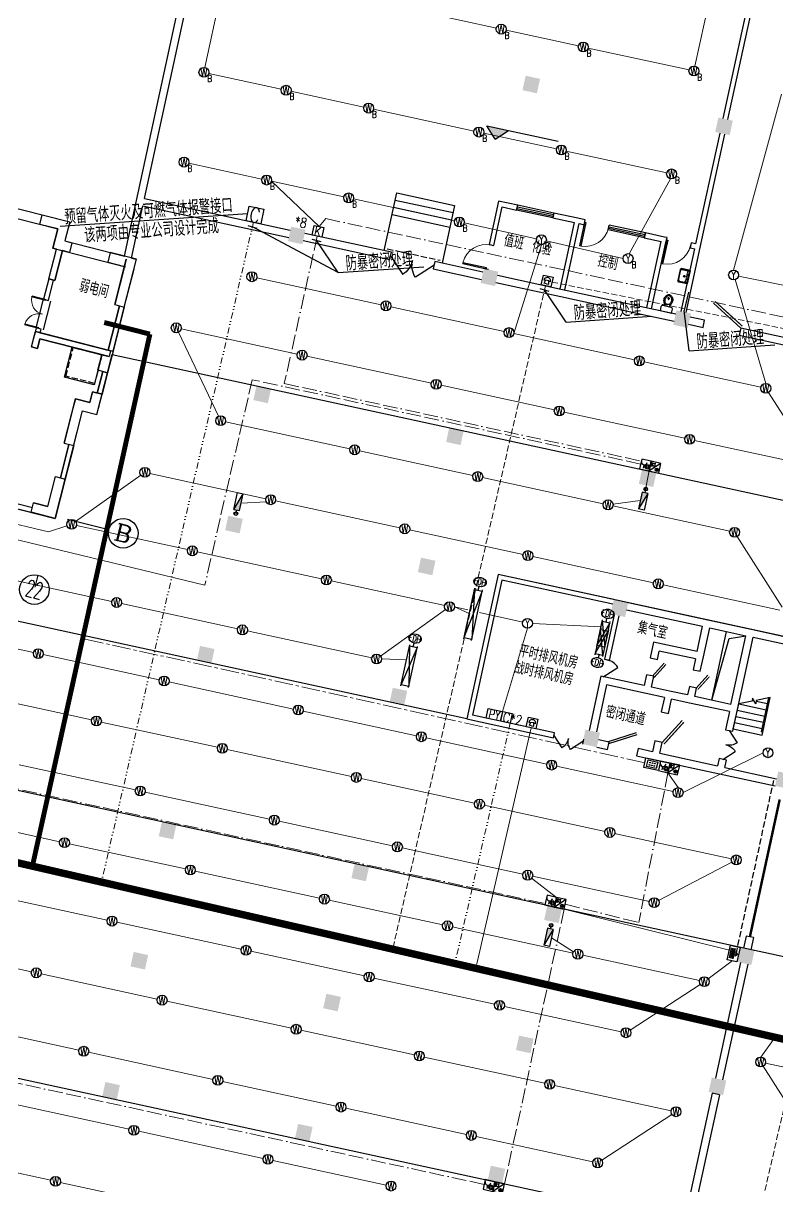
# Model space of a CAD drawing. Extents: x 791398 to 2325386, y -987887 to -518217.
# Drawn here: x 1558101 to 1588708, y -722000 to -674813 of the extents above; entities that cross this region are included whole.
import ezdxf
from ezdxf.enums import TextEntityAlignment as Align

# ---------------------------------------------------------------- set-up
doc = ezdxf.new("R2010")
doc.units = 0
doc.header["$LTSCALE"] = 1000
doc.header["$MEASUREMENT"] = 0
for name, pattern in [('ACAD_ISO11W100', [33.5, 12, -3, 12, -3, 0.5, -3]), ('BORDER', [1.75, 0.5, -0.25, 0.5, -0.25, 0, -0.25]), ('CENTER2', [1.125, 0.75, -0.125, 0.125, -0.125]), ('DASH', [0.35, 0.25, -0.1]), ('DASHEDX2', [1.5, 1, -0.5]), ('DIVIDE2', [0.625, 0.25, -0.125, 0, -0.125, 0, -0.125]), ('常规', [10, 10, 0])]:
    doc.linetypes.add(name, pattern=pattern)
doc.layers.add('__0', color=7, linetype='Continuous', true_color=0xffffff)
for name, color, linetype in [('AXIS', 3, 'Continuous'), ('AXIS_TEXT', 7, 'Continuous'), ('COLUMN', 9, 'Continuous'), ('DIM_ELEV', 3, 'Continuous'), ('dxsqt', 1, 'Continuous'), ('JPS-J-0', 6, 'Continuous'), ('JPS-X', 1, 'BORDER'), ('JPS-XHS', 7, 'Continuous'), ('K-排风', 2, 'Continuous'), ('K-防火阀', 7, 'Continuous'), ('PS房间字', 3, 'Continuous'), ('RD-equip', 3, 'Continuous'), ('RD-text', 4, 'Continuous'), ('STAIR', 9, 'Continuous'), ('STAIRS', 9, 'Continuous'), ('WALL', 8, 'Continuous'), ('WINDOW', 8, 'Continuous'), ('ZS封堵', 40, 'Continuous'), ('ZS房间字', 6, 'Continuous')]:
    doc.layers.add(name, color=color, linetype=linetype)
doc.layers.add('RD-line', color=2, linetype='Continuous', lineweight=0)
doc.styles.add('_TCH_AXIS', font='COMPLEX', dxfattribs={"bigfont": 'GBCBIG'})
doc.styles.add('_TCH_DIM', font='SIMPLEX', dxfattribs={"bigfont": 'GBCBIG'})
doc.styles.add('COMPLEX', font='COMPLEX')
doc.styles.add('FS1', font='txt4', dxfattribs={"width": 0.8, "bigfont": 'fstxt'})
doc.styles.add('K-KHZ', font='tjromans.shx', dxfattribs={"width": 0.8, "bigfont": 'tjhztxt.shx'})
doc.styles.get("Standard").update_dxf_attribs({"font": 'gbenor.shx', "bigfont": 'gbcbig.shx'})
doc.styles.add('TEXT', font='tjromans.shx', dxfattribs={"width": 0.8, "height": 400, "bigfont": 'tjhztxt.shx'})

# ---------------------------------------------------------------- blocks, each defined once
blk = doc.blocks.new('FF')
at = {"linetype": 'Continuous'}
for radius in [75, 60]:
    blk.add_circle((0, 0), radius, dxfattribs=at)
blk = doc.blocks.new('DXHS')
at = {"layer": 'JPS-XHS'}
blk.add_hatch(color=256, dxfattribs=at).paths.add_polyline_path([(-350, 240), (-350, 0), (350, 0)])
at = {"layer": 'JPS-XHS', "linetype": 'Continuous'}
for p, q in [((-350, 240), (-350, 0)), ((-350, 240), (350, 240)), ((-350, 0), (350, 0)), ((350, 240), (350, 0))]:
    blk.add_line(p, q, dxfattribs=at)
at = {"layer": 'JPS-XHS'}
blk.add_line((-350, 240), (350, 0), dxfattribs=at)
blk = doc.blocks.new('xxhhsss')
at = {"layer": 'JPS-X', "const_width": 50}
for points in [[(118164, 4480), (118196, 4627)], [(101598, 3779), (101566, 3632)], [(114324, -13208), (114356, -13061)]]:
    blk.add_lwpolyline(points, dxfattribs=at)
at = {"layer": 'JPS-X'}
for p, rotation in [((118196, 4627), 257.7513756366785), ((101566, 3632), 77.75137563667849), ((114356, -13061), 257.7513756366785)]:
    blk.add_blockref('FF', p, dxfattribs=dict(at, rotation=rotation))
at = {"layer": 'JPS-XHS'}
for p, rotation in [((101789, 4095), 77.75137563667849), ((117972, 4164), 257.7513756366785), ((114132, -13524), 257.7513756366785)]:
    blk.add_blockref('DXHS', p, dxfattribs=dict(at, rotation=rotation))
blk = doc.blocks.new('_FZH')
blk.add_solid([(-0.5, -0.5), (0.5, -0.5), (-0.5, 0.5), (0.5, 0.5)])
blk = doc.blocks.new('$DorLib2D$00000002')
for p, q in [((-0.5, 0), (-0.5, 0.4875)), ((-0.475, 0.4875), (-0.5, 0.4875)), ((-0.475, 0), (-0.475, 0.4875)), ((0.475, 0), (0.475, 0.4875)), ((0.475, 0.4875), (0.5, 0.4875)), ((0.5, 0), (0.5, 0.4875)), ((-0.5, 0), (-0.475, 0)), ((0.5, 0), (0.475, 0))]:
    blk.add_line(p, q)
at = {"lineweight": 13}
for centre, start, end in [((-0.4875, 0), 0, 88.53072), ((0.4875, 0), 91.46928, 180)]:
    blk.add_arc(centre, 0.4875, start, end, dxfattribs=at)
blk = doc.blocks.new('_AXISO')
blk.add_circle((0, 0), 0.5)
at = {"layer": 'AXIS_TEXT', "style": 'COMPLEX', "width": 1.041667}
blk.add_attdef('A', text='', height=0.56, dxfattribs=at).set_placement((-0.25, -0.28), (0.25, -0.28), align=Align.FIT)
blk = doc.blocks.new('$DorLib2D$00000116')
at = {"color": 0}
for p, q in [((-0.5, 0), (-0.146, 0.354)), ((0.5, 0), (0.146, 0.354))]:
    blk.add_line(p, q, dxfattribs=at)
for centre, start, end in [((-0.5, 0), 0, 45), ((0.5, 0), 135, 180)]:
    blk.add_arc(centre, 0.5, start, end, dxfattribs=at)
blk = doc.blocks.new('$DorLib2D$00000181')
at = {"color": 0}
for p, q in [((-0.533, 0.141), (0.333, 0.641)), ((-0.5, 0.083), (0.366, 0.583))]:
    blk.add_line(p, q, dxfattribs=at)
blk = doc.blocks.new('$DorLib2D$00000190')
at = {"color": 0}
blk.add_line((-0.5, 0.187), (0.366, 0.687), dxfattribs=at)
at = {"color": 0, "const_width": 0.0625}
blk.add_lwpolyline([(-0.562, 0.296), (0.304, 0.796)], dxfattribs=at)
blk = doc.blocks.new('$DorLib2D$00000180')
at = {"color": 0}
for p, q in [((-0.557, 0.242), (0.309, 0.742)), ((-0.5, 0.143), (0.366, 0.643))]:
    blk.add_line(p, q, dxfattribs=at)
blk = doc.blocks.new('$DorLib2D$00000192')
at = {"color": 0}
blk.add_line((-0.5, 0.125), (0.366, 0.625), dxfattribs=at)
at = {"color": 0, "const_width": 0.0417}
blk.add_lwpolyline([(-0.542, 0.197), (0.324, 0.697)], dxfattribs=at)
blk = doc.blocks.new('$DorLib2D$00000114')
at = {"color": 0}
blk.add_line((0.5, 0), (-0.207, 0.707), dxfattribs=at)
blk.add_arc((0.5, 0), 1, 135, 180, dxfattribs=at)
blk = doc.blocks.new('$DorLib2D$00000193')
at = {"color": 0}
blk.add_line((-0.5, 0.1), (0.366, 0.6), dxfattribs=at)
at = {"color": 0, "const_width": 0.0333}
blk.add_lwpolyline([(-0.533, 0.158), (0.333, 0.658)], dxfattribs=at)
blk = doc.blocks.new('$plan$00000379')
for p, q in [((-575, 18), (-536, 18)), ((-572, 18), (-572, 18)), ((-536, -22), (-576, -21))]:
    blk.add_line(p, q)
for points in [[(-285, -110, -0.082371), (-434, -171, -0.174047), (-592, -152, -0.152847), (-702, -46, -0.25487), (-702, 46, -0.135193), (-607, 144, -0.19268), (-434, 171, -0.066715), (-320, 128, 0.008412), (-285, 110), (-220, 110), (-220, -110)], [(-307, -1, -0.073764), (-317, -64, -0.219411), (-337, -85, -0.018016), (-436, -122, -0.163008), (-533, -122, -0.084559), (-606, -92, -0.185519), (-666, -26, -0.252786), (-658, 39, -0.083694), (-606, 90, -0.078323), (-556, 115, -0.086951), (-477, 126, -0.071278), (-416, 114, -0.021719), (-371, 97, 0.016169), (-337, 83, -0.158768), (-324, 73, -0.168814), (-308, 12)]]:
    blk.add_lwpolyline(points, format="xyb", close=True)
for points in [[(-220, 110), (-285, 110)], [(-220, 175), (-220, -175)], [(0, 240), (-155, 240)], [(0, -240), (0, 240)], [(-285, -110), (-220, -110)], [(-155, -240), (0, -240)]]:
    blk.add_lwpolyline(points)
for points in [[(-155, 240, 0.414214), (-220, 175, 0.414214)], [(-220, -175, 0.414214), (-155, -240, 0.414214)]]:
    blk.add_lwpolyline(points, format="xyb")
for centre, radius, start, end in [((-549, -3), 33.2, 100.0495, 259.9505), ((-536, -2), 20, 270, 90)]:
    blk.add_arc(centre, radius, start, end)
blk = doc.blocks.new('$plan$00000343')
at = {"lineweight": 13}
for p, q in [((-279, -123), (-251, -123)), ((-277, -51), (-251, -51)), ((-232, -26), (-232, -79)), ((-232, -79), (-154, -79)), ((-191, -100), (-232, -127)), ((-232, -127), (-232, -335)), ((-232, -335), (-191, -381)), ((-191, -100), (189, -100)), ((-149, -84), (-149, -100)), ((148, -84), (148, -100)), ((232, -79), (153, -79)), ((232, -335), (191, -381)), ((192, -101), (232, -127)), ((232, -26), (232, -79)), ((232, -127), (232, -335)), ((279, -51), (253, -51)), ((281, -123), (253, -123))]:
    blk.add_line(p, q, dxfattribs=at)
for p, q in [((-251, -26), (251, -26)), ((-251, -349), (-251, -26)), ((-221, -381), (-251, -349)), ((222, -381), (-221, -381)), ((0, -26), (-90, -26)), ((-90, -26), (90, -26)), ((222, -381), (251, -349)), ((251, -349), (251, -26))]:
    blk.add_line(p, q)
for points in [[(-280, 0), (-280, -350)], [(-280, 0), (280, 0)], [(280, 0), (280, -350)], [(-280, -350), (-230, -410)], [(-230, -410), (230, -410)], [(280, -350), (230, -410)]]:
    blk.add_lwpolyline(points)
for centre, radius in [((-89, -56), 15), ((1, -182), 24.9), ((1, -44), 8), ((91, -54), 15)]:
    blk.add_circle(centre, radius, dxfattribs=at)
blk.add_circle((1, -182), 33.1)
for centre, start, end in [((-154, -84), 0, 90), ((153, -84), 90, 180), ((189, -105), 57.2444, 90)]:
    blk.add_arc(centre, 5, start, end, dxfattribs=at)
blk = doc.blocks.new('$DorLib2D$00000001')
for p, q in [((0.45, 0.975), (0.5, 0.975)), ((0.45, 0), (0.45, 0.975)), ((0.5, 0), (0.5, 0.975)), ((0.5, 0), (0.45, 0))]:
    blk.add_line(p, q)
at = {"lineweight": 13}
blk.add_arc((0.475, 0), 0.975, 91.4693, 180, dxfattribs=at)
blk = doc.blocks.new('$TCHSYS$WIN2D')
for p, q in [((-0.5, 0.5), (0.5, 0.5)), ((-0.5, 0.5), (-0.5, -0.5)), ((0.5, 0.5), (0.5, -0.5)), ((0.5, 0.167), (-0.5, 0.167)), ((0.5, -0.167), (-0.5, -0.167)), ((-0.5, -0.5), (0.5, -0.5))]:
    blk.add_line(p, q)
blk = doc.blocks.new('yy')
at = {"layer": 'RD-equip'}
blk.add_circle((0, 0), 200, dxfattribs=at)
at = {"layer": 'RD-equip', "color": 4, "style": 'FS1', "width": 0.8}
blk.add_attdef('Y', text='', height=360, dxfattribs=at).set_placement((0, 0), align=Align.MIDDLE)
blk = doc.blocks.new('dafsdgdgdfgh')
at = {"layer": 'RD-equip'}
blk.add_lwpolyline([(300, 400), (300, 0), (-300, 0), (-300, 400)], close=True, dxfattribs=at)
at = {"layer": 'RD-text'}
for points in [[(200, 333), (200, 67), (-200, 67), (-200, 333)], [(-113, 257), (-87, 257), (-87, 237), (-113, 237)], [(-113, 163), (-87, 163), (-87, 143), (-113, 143)], [(-13, 257), (13, 257), (13, 237), (-13, 237)], [(-13, 163), (13, 163), (13, 143), (-13, 143)], [(87, 257), (113, 257), (113, 237), (87, 237)], [(87, 163), (113, 163), (113, 143), (87, 143)]]:
    blk.add_lwpolyline(points, close=True, dxfattribs=at)
blk = doc.blocks.new('sadadfadsada')
for p, q in [((-400, 400), (-400, 0)), ((0, 400), (-400, 400)), ((-400, 0), (0, 0)), ((-268, 200), (-268, 60)), ((400, 400), (0, 400)), ((400, 400), (0, 0)), ((0, 400), (0, 0)), ((0, 0), (0, 400)), ((0, 0), (400, 0)), ((33, 346, 0), (33, 226, 0)), ((92, 346, 0), (33, 346, 0)), ((33, 226, 0), (92, 226, 0)), ((92, 326, 0), (172, 366, 0)), ((92, 226, 0), (92, 346, 0)), ((172, 206, 0), (92, 246, 0)), ((172, 366, 0), (172, 206, 0)), ((242, 159), (338, 64)), ((242, 64), (338, 159)), ((400, 0), (400, 400))]:
    blk.add_line(p, q)
for centre, radius in [((-109, 144), 90.3), ((-109, 144), 45.2), ((290, 111), 67.6)]:
    blk.add_circle(centre, radius)
blk.add_arc((-268, 320), 120, 180, 0)
at = {"flags": 9}
for p in [(-200, 400), (200, 400)]:
    blk.add_attdef('A', p, '', height=0.008, dxfattribs=at)
blk = doc.blocks.new('FHJL')
at = {"layer": 'RD-equip', "color": 4}
for p, q in [((-212, 331), (210, 331)), ((-212, 274), (210, 274)), ((-212, 221), (210, 221)), ((-212, 168), (210, 168)), ((-97, 120), (-31, 120)), ((0, 43), (-97, 120)), ((-31, 120), (-31, 293)), ((0, 43), (97, 120)), ((31, 120), (31, 293)), ((97, 120), (31, 120))]:
    blk.add_line(p, q, dxfattribs=at)
at = {"layer": 'RD-equip'}
blk.add_lwpolyline([(300, 400), (300, 0), (-300, 0), (-300, 400)], close=True, dxfattribs=at)
blk = doc.blocks.new('adfarq2daasdfwqdf')
at = {"color": 4}
for p, q in [((-73, 0), (-139, 0)), ((-94, -112), (-67, 29)), ((-67, 29), (62, 29)), ((94, -112), (62, 29)), ((139, 0), (71, 0)), ((0, -112), (-94, -112)), ((0, -112), (94, -112))]:
    blk.add_line(p, q, dxfattribs=at)
blk.add_ellipse((0, 0), major_axis=(98.3, 98.3), ratio=1, start_param=5.497787, end_param=8.63938, dxfattribs=at)
at = {"layer": 'RD-equip'}
blk.add_lwpolyline([(-201, 200), (199, 200), (199, -200), (-201, -200)], close=True, dxfattribs=at)
blk = doc.blocks.new('KZMK')
at = {"layer": 'RD-equip'}
blk.add_lwpolyline([(-200, 400), (200, 400), (200, 0), (-200, 0)], close=True, dxfattribs=at)
at = {"layer": 'RD-equip', "color": 4, "style": 'FS1', "width": 0.8}
blk.add_attdef('C', text='', height=400, dxfattribs=at).set_placement((0, 200), align=Align.MIDDLE)
blk = doc.blocks.new('FI2000K')
at = {"layer": 'K-防火阀'}
for p, q in [((0, -50), (0, 2050)), ((320, 2000), (0, 0)), ((0, 2000), (320, 0)), ((0, 2000), (320, 2000)), ((160, 2000), (160, 2150)), ((320, -50), (320, 2050)), ((0, 0), (320, 0))]:
    blk.add_line(p, q, dxfattribs=at)
at = {"layer": 'K-防火阀', "const_width": 25}
blk.add_lwpolyline([(148, 1001, 1), (172, 1001, 1)], format="xyb", close=True, dxfattribs=at)
at = {"layer": 'K-防火阀'}
blk.add_ellipse((160, 2340), major_axis=(255, 0), ratio=0.74203, dxfattribs=at)
at = {"layer": 'K-防火阀', "style": 'K-KHZ', "width": 0.65, "flags": 4}
blk.add_attdef('F', text='', height=250, dxfattribs=at).set_placement((160, 2220), align=Align.CENTER)
blk = doc.blocks.new('FI1600K')
at = {"layer": 'K-防火阀'}
for p, q in [((0, -50), (0, 1650)), ((320, 1600), (0, 0)), ((0, 1600), (320, 0)), ((0, 1600), (320, 1600)), ((160, 1600), (160, 1750)), ((320, -50), (320, 1650)), ((0, 0), (320, 0))]:
    blk.add_line(p, q, dxfattribs=at)
at = {"layer": 'K-防火阀', "const_width": 25}
blk.add_lwpolyline([(148, 801, 1), (172, 801, 1)], format="xyb", close=True, dxfattribs=at)
at = {"layer": 'K-防火阀'}
blk.add_ellipse((160, 1940), major_axis=(255, 0), ratio=0.74203, dxfattribs=at)
at = {"layer": 'K-防火阀', "style": 'K-KHZ', "width": 0.65, "flags": 4}
blk.add_attdef('F', text='', height=250, dxfattribs=at).set_placement((160, 1820), align=Align.CENTER)
blk = doc.blocks.new('FI1000K')
at = {"layer": 'K-防火阀'}
for p, q in [((0, -50), (0, 1050)), ((320, 1000), (0, 0)), ((0, 1000), (320, 0)), ((0, 1000), (320, 1000)), ((160, 1000), (160, 1150)), ((320, -50), (320, 1050)), ((0, 0), (320, 0))]:
    blk.add_line(p, q, dxfattribs=at)
at = {"layer": 'K-防火阀', "const_width": 25}
blk.add_lwpolyline([(148, 500, 1), (172, 500, 1)], format="xyb", close=True, dxfattribs=at)
at = {"layer": 'K-防火阀'}
blk.add_ellipse((160, 1340), major_axis=(255, 0), ratio=0.74203, dxfattribs=at)
at = {"layer": 'K-防火阀', "style": 'K-KHZ', "width": 0.65, "flags": 4}
blk.add_attdef('F', text='', height=250, dxfattribs=at).set_placement((160, 1220), align=Align.CENTER)

msp = doc.modelspace()

# ---------------------------------------------------------------- hatches: boundary and pattern name
at = {"layer": 'DIM_ELEV'}
msp.add_hatch(color=256, dxfattribs=at).paths.add_polyline_path([(1577249, -679508), (1576904, -678973), (1577784, -679164)])

# ---------------------------------------------------------------- linework, layer by layer
msp.add_line((1586029, -702268), (1586633, -699483))
msp.add_line((1586029, -702268), (1586633, -699483))
msp.add_lwpolyline([(1586029, -702268), (1586733, -699770), (1587415, -699653)])
msp.add_lwpolyline([(1586029, -702268), (1586733, -699770), (1587415, -699653)])
at = {"layer": 'AXIS'}
for p, q in [((1559902, -694922), (1561576, -695349)), ((1558578, -697680), (1558701, -697199))]:
    msp.add_line(p, q, dxfattribs=at)
at = {"layer": 'DIM_ELEV'}
for p, q in [((1577249, -679508), (1576904, -678973)), ((1576904, -678973), (1579797, -679600)), ((1577249, -679508), (1577784, -679164))]:
    msp.add_line(p, q, dxfattribs=at)
at = {"layer": 'dxsqt'}
for points in [[(1559499, -683156), (1558772, -682971), (1558871, -682583), (1559986, -682868), (1559788, -683643), (1560078, -683717), (1559980, -684105), (1559689, -684030), (1559380, -685242), (1559137, -685180), (1559447, -683969), (1559301, -683932), (1559499, -683156)], [(1562695, -684385), (1561629, -684113), (1561530, -684500), (1562208, -684674), (1561812, -686224), (1562200, -686323), (1562695, -684385)], [(1562695, -684385), (1561629, -684113), (1561530, -684500), (1562208, -684674), (1561812, -686224), (1562200, -686323), (1562695, -684385)], [(1558593, -687311), (1561742, -688115), (1561520, -688987), (1561132, -688888), (1561293, -688259), (1558774, -687616), (1558675, -688003), (1558433, -687941), (1558593, -687311)], [(1560798, -690196), (1560217, -690048), (1560118, -690436), (1560118, -690436), (1559759, -691841), (1560147, -691940), (1560506, -690535), (1561087, -690683), (1561297, -689859), (1560910, -689760), (1560798, -690196)], [(1558522, -694260), (1559104, -694408), (1559413, -693197), (1559801, -693296), (1559392, -694895), (1558424, -694647), (1558522, -694260)], [(1558522, -694260), (1559104, -694408), (1559413, -693197), (1559801, -693296), (1559392, -694895), (1558424, -694647), (1558522, -694260)]]:
    msp.add_lwpolyline(points, dxfattribs=at)
at = {"layer": 'JPS-J-0'}
msp.add_lwpolyline([(1560082, -687949), (1561293, -688259), (1560984, -689470), (1559773, -689161)], close=True, dxfattribs=at)
at = {"layer": 'JPS-J-0', "linetype": 'DASH'}
msp.add_lwpolyline([(1560130, -687962), (1561293, -688259), (1560996, -689421), (1559833, -689125)], close=True, dxfattribs=at)
at = {"layer": 'RD-equip', "color": 4}
for p, q in [((1559602, -683037), (1567208, -682526)), ((1567215, -683012), (1567580, -683116)), ((1570870, -684921), (1567397, -683064)), ((1569808, -683565), (1570174, -683669)), ((1570870, -684921), (1569991, -683617)), ((1570870, -684921), (1574349, -684687)), ((1579063, -685572), (1579428, -685677)), ((1580125, -686929), (1579246, -685624)), ((1585084, -685722), (1584912, -686466)), ((1585110, -688094), (1584912, -686466)), ((1580125, -686929), (1583604, -686695)), ((1585110, -688094), (1588589, -687860))]:
    msp.add_line(p, q, dxfattribs=at)
at = {"layer": 'RD-equip'}
for points in [[(1567271, -682233), (1567858, -682358), (1567732, -682945), (1567146, -682819)], [(1576963, -702602), (1577549, -702727), (1577466, -703119), (1576879, -702993)]]:
    msp.add_lwpolyline(points, close=True, dxfattribs=at)
at = {"layer": 'RD-line'}
for p, q in [((1565472, -676609), (1566278, -672822)), ((1586140, -672914), (1585350, -676553)), ((1573196, -674120), (1577294, -675009)), ((1577685, -675094), (1580623, -675732)), ((1581014, -675817), (1585112, -676706)), ((1568570, -677486), (1565625, -676847)), ((1571915, -678212), (1568961, -677571)), ((1586916, -684822), (1588859, -677692)), ((1576388, -679183), (1572306, -678297)), ((1579733, -679910), (1576779, -679268)), ((1584206, -680881), (1580124, -679994)), ((1567779, -681130), (1564818, -680487)), ((1571108, -681853), (1568170, -681215)), ((1570100, -683051), (1568170, -681215)), ((1582680, -684160), (1584359, -681118)), ((1575597, -682827), (1571499, -681937)), ((1570372, -682736), (1570100, -683051)), ((1578926, -683550), (1575988, -682912)), ((1582438, -684356), (1579317, -683635)), ((1579121, -683792), (1578002, -687401)), ((1567570, -685136), (1572618, -686232)), ((1594653, -686609), (1587112, -685063)), ((1586986, -685210), (1588224, -689420)), ((1573009, -686317), (1577612, -687316)), ((1564393, -687345), (1566021, -690752)), ((1569218, -688231), (1564503, -687207)), ((1578002, -687401), (1582900, -688464)), ((1574657, -689411), (1569608, -688316)), ((1583290, -688549), (1588028, -689577)), ((1579650, -690495), (1575048, -689496)), ((1588331, -689788), (1590154, -692631)), ((1584938, -691644), (1580041, -690580)), ((1566302, -690975), (1571351, -692071)), ((1590067, -692757), (1585329, -691728)), ((1571741, -692155), (1576344, -693155)), ((1560227, -695019), (1562871, -693144)), ((1567945, -694094), (1563230, -693070)), ((1583494, -692969), (1583322, -693853)), ((1576735, -693239), (1581632, -694303)), ((1552331, -694417), (1565461, -697607)), ((1554798, -694409), (1559122, -695442)), ((1566940, -694273), (1567960, -694224)), ((1573384, -695275), (1568336, -694179)), ((1582023, -694388), (1586760, -695416)), ((1583131, -694169), (1582026, -694318)), ((1559122, -695442), (1559874, -695197)), ((1560259, -695177), (1564768, -696159)), ((1578377, -696359), (1573775, -695360)), ((1588882, -698494), (1587063, -695627)), ((1565158, -696244), (1570206, -697344)), ((1583665, -697507), (1578768, -696444)), ((1556904, -697223), (1561693, -698263)), ((1570597, -697429), (1575198, -698432)), ((1588794, -698620), (1584056, -697592)), ((1562084, -698348), (1566799, -699371)), ((1572596, -700478), (1575231, -698591)), ((1575594, -698474), (1576139, -698599)), ((1575594, -698474), (1576191, -698751)), ((1576606, -698705), (1578362, -699106)), ((1553726, -699296), (1558514, -700335)), ((1578757, -699151), (1581558, -699296)), ((1567190, -699456), (1572238, -700552)), ((1578557, -699351), (1577549, -702727)), ((1558905, -700420), (1563620, -701444)), ((1572633, -700594), (1573644, -700631)), ((1564011, -701529), (1569059, -702625)), ((1556086, -702028), (1560874, -703068)), ((1569450, -702710), (1574053, -703709)), ((1561265, -703153), (1565980, -704176)), ((1578704, -703390), (1576458, -713141)), ((1574444, -703794), (1579341, -704857)), ((1566371, -704261), (1571419, -705357)), ((1584865, -706013), (1588110, -704398)), ((1557936, -704885), (1562651, -705909)), ((1579732, -704942), (1584469, -705970)), ((1571810, -705442), (1576413, -706441)), ((1584255, -705209), (1584665, -705813)), ((1563042, -705994), (1568090, -707090)), ((1576804, -706526), (1581701, -707589)), ((1554790, -706965), (1559578, -708005)), ((1568481, -707174), (1573083, -708174)), ((1582092, -707674), (1586829, -708703)), ((1559969, -708089), (1564684, -709113)), ((1573474, -708258), (1578371, -709322)), ((1565075, -709198), (1570123, -710294)), ((1583873, -710385), (1586847, -708837)), ((1579739, -710266), (1578725, -709486)), ((1578762, -709406), (1583500, -710435)), ((1556790, -710162), (1561505, -711186)), ((1570514, -710379), (1575117, -711378)), ((1580045, -710742), (1586746, -712399)), ((1561896, -711271), (1566944, -712367)), ((1575507, -711463), (1580405, -712526)), ((1579525, -711908), (1580423, -712476)), ((1553644, -712242), (1558433, -713282)), ((1567335, -712451), (1571938, -713451)), ((1580795, -712611), (1585533, -713639)), ((1586856, -712834), (1585888, -713562)), ((1558823, -713367), (1563538, -714390)), ((1572329, -713536), (1577226, -714599)), ((1582717, -715645), (1585561, -713791)), ((1563929, -714475), (1568977, -715571)), ((1577617, -714684), (1582354, -715712)), ((1555645, -715439), (1560360, -716463)), ((1569368, -715656), (1573971, -716655)), ((1588016, -716741), (1588607, -715939)), ((1560751, -716548), (1565799, -717644)), ((1574362, -716740), (1579259, -717803)), ((1588123, -717110), (1589942, -719977)), ((1588211, -716984), (1592817, -717983)), ((1566190, -717729), (1570792, -718728)), ((1579650, -717888), (1584387, -718916)), ((1557678, -718644), (1562393, -719667)), ((1571183, -718813), (1576080, -719876)), ((1581572, -720922), (1584415, -719068)), ((1562784, -719752), (1567832, -720848)), ((1576471, -719961), (1581209, -720989)), ((1554499, -720716), (1559214, -721740)), ((1568223, -720933), (1572825, -721932)), ((1559605, -721825), (1564653, -722921))]:
    msp.add_line(p, q, dxfattribs=at)
at = {"layer": 'RD-line', "linetype": 'ACAD_ISO11W100', "ltscale": 0.05}
for p, q in [((1593875, -687788), (1570372, -682736)), ((1570029, -683445), (1568692, -689425)), ((1567389, -689268), (1565461, -697607)), ((1583145, -692688), (1567389, -689268)), ((1568692, -689425), (1583171, -692568)), ((1540967, -702201), (1579275, -710517)), ((1584255, -705209), (1583069, -711284)), ((1580087, -710546), (1583069, -711284)), ((1580045, -710742), (1577626, -721882)), ((1576802, -721908), (1538494, -713591))]:
    msp.add_line(p, q, dxfattribs=at)
at = {"layer": 'RD-line', "linetype": 'DIVIDE2'}
for p, q in [((1567439, -682882), (1561275, -709644)), ((1577857, -703202), (1575613, -712944))]:
    msp.add_line(p, q, dxfattribs=at)
at = {"layer": 'RD-line', "linetype": 'DASH'}
for p, q in [((1579285, -685455), (1573087, -712365)), ((1579547, -685309), (1590351, -687473)), ((1585833, -732382), (1589569, -716161))]:
    msp.add_line(p, q, dxfattribs=at)
at = {"layer": 'RD-line', "linetype": 'CENTER2'}
msp.add_line((1583320, -704801), (1560512, -699764), dxfattribs=at)
at = {"layer": 'RD-line', "linetype": 'DASHEDX2'}
for points, const_width in [([(1561385, -686948), (1563239, -687419)], 200), ([(1563239, -687419), (1558468, -709019)], 200), ([(1542901, -705412), (1592073, -716738)], 300)]:
    msp.add_lwpolyline(points, dxfattribs=dict(at, const_width=const_width))
at = {"layer": 'STAIR'}
for p, q in [((1572744, -684035), (1573254, -681690)), ((1573254, -681690), (1575599, -682199)), ((1573126, -682276), (1575472, -682785)), ((1573190, -681983), (1575535, -682492)), ((1575599, -682199), (1575090, -684544)), ((1573063, -682569), (1575408, -683078)), ((1586902, -703430), (1587123, -702414)), ((1587676, -702304), (1587123, -702414)), ((1587123, -702414), (1588237, -702655)), ((1587684, -702178), (1587676, -702304)), ((1587678, -702268), (1587748, -702283)), ((1587824, -702408), (1587684, -702178)), ((1587833, -702273), (1587824, -702408)), ((1587831, -702301), (1588292, -702401)), ((1588406, -702160), (1587833, -702273)), ((1588044, -703545), (1588341, -702173)), ((1588102, -703558), (1588406, -702160)), ((1588102, -703558), (1588406, -702160)), ((1587012, -702922), (1588126, -703164)), ((1587067, -702668), (1588182, -702910)), ((1586902, -703430), (1588075, -703685)), ((1586957, -703176), (1588071, -703418)), ((1588044, -703545), (1588102, -703558)), ((1588075, -703685), (1588102, -703558))]:
    msp.add_line(p, q, dxfattribs=at)
at = {"layer": 'STAIRS'}
msp.add_lwpolyline([(1567565, -689511), (1638072, -704818), (1635654, -715958), (1589186, -705870), (1590459, -700007), (1577364, -697164), (1576091, -703027), (1534314, -693958), (1535439, -688780), (1541080, -690220), (1540338, -693127), (1549639, -695501), (1550381, -692594), (1559392, -694895), (1560506, -690535), (1561087, -690683), (1561711, -688240), (1567565, -689511)], dxfattribs=at)
msp.add_lwpolyline([(1505551, -694569), (1505423, -695156), (1505344, -695138), (1505344, -705576), (1505551, -705621), (1505423, -706207), (1631814, -733646), (1634232, -722506)], close=True, dxfattribs=at)
at = {"layer": 'WALL'}
for p, q in [((1562696, -682007), (1567830, -658358)), ((1563021, -681924), (1568038, -658812)), ((1586494, -678680), (1588063, -671448)), ((1586689, -678722), (1588259, -671491)), ((1585390, -683762), (1586366, -679266)), ((1585565, -683902), (1586562, -679309)), ((1556691, -682027), (1559986, -682868)), ((1562207, -684260), (1562696, -682007)), ((1562498, -684335), (1562957, -682217)), ((1562957, -682217), (1568870, -683501)), ((1563021, -681924), (1568933, -683207)), ((1577377, -682022), (1576995, -683781)), ((1577191, -683823), (1577530, -682260)), ((1578159, -682192), (1577377, -682022)), ((1577530, -682260), (1578116, -682387)), ((1578116, -682387), (1578159, -682192)), ((1556689, -682439), (1559499, -683156)), ((1579625, -682510), (1579582, -682705)), ((1579582, -682705), (1580462, -682896)), ((1580602, -682722), (1579625, -682510)), ((1580895, -682786), (1580602, -682722)), ((1580853, -682981), (1580895, -682786)), ((1559499, -683156), (1559301, -683932)), ((1559986, -682868), (1559788, -683643)), ((1579878, -685584), (1580462, -682896)), ((1580074, -685626), (1580657, -682939)), ((1580657, -682939), (1580853, -682981)), ((1559788, -683643), (1562207, -684260)), ((1569456, -683628), (1572974, -684392)), ((1573038, -684099), (1569520, -683335)), ((1583338, -683316), (1583296, -683511)), ((1583296, -683511), (1583980, -683660)), ((1584120, -683486), (1583338, -683316)), ((1583396, -686347), (1583980, -683660)), ((1583592, -686390), (1584175, -683702)), ((1584218, -683507), (1584120, -683486)), ((1584175, -683702), (1584218, -683507)), ((1585195, -683719), (1585152, -683915)), ((1585390, -683762), (1585195, -683719)), ((1559137, -685180), (1559447, -683969)), ((1559301, -683932), (1562253, -684685)), ((1559380, -685242), (1559689, -684030)), ((1559447, -683969), (1559689, -684030)), ((1572974, -684392), (1573038, -684099)), ((1576995, -683781), (1577191, -683823)), ((1584796, -686498), (1585348, -683957)), ((1584992, -686540), (1585565, -683902)), ((1585152, -683915), (1585348, -683957)), ((1561812, -686224), (1562282, -684383)), ((1562282, -684383), (1562208, -684674)), ((1562253, -684685), (1562208, -684674)), ((1562498, -684335), (1562695, -684385)), ((1562695, -684385), (1562695, -684385)), ((1562695, -684385), (1562695, -684385)), ((1574797, -684480), (1574733, -684774)), ((1576751, -684905), (1574797, -684480)), ((1562200, -686323), (1562596, -684773)), ((1562596, -684773), (1562596, -684773)), ((1574733, -684774), (1576687, -685198)), ((1576978, -684801), (1576783, -684758)), ((1577337, -685032), (1579976, -685605)), ((1559137, -685180), (1558927, -686003)), ((1559121, -686053), (1559331, -685229)), ((1559331, -685229), (1559137, -685180)), ((1559137, -685180), (1559380, -685242)), ((1577274, -685325), (1579912, -685898)), ((1579976, -685605), (1583494, -686369)), ((1558927, -686003), (1559121, -686053)), ((1579912, -685898), (1583430, -686662)), ((1562006, -686273), (1561549, -688066)), ((1561549, -688066), (1562006, -686273)), ((1562200, -686323), (1561742, -688115)), ((1561742, -688115), (1562200, -686323)), ((1561812, -686224), (1562200, -686323)), ((1583494, -686369), (1584569, -686602)), ((1583430, -686662), (1584505, -686895)), ((1585092, -687022), (1585678, -687150)), ((1585742, -686857), (1585155, -686729)), ((1585678, -687150), (1585742, -686857)), ((1558433, -687941), (1558593, -687311)), ((1558433, -687941), (1558556, -687457)), ((1558630, -687166), (1558556, -687457)), ((1561645, -688091), (1558593, -687311)), ((1558824, -687216), (1558630, -687166)), ((1558787, -687361), (1558824, -687216)), ((1558787, -687361), (1561645, -688091)), ((1587208, -687175), (1587144, -687468)), ((1587144, -687468), (1592323, -688592)), ((1592387, -688299), (1587208, -687175)), ((1558433, -687941), (1558675, -688003)), ((1558433, -687941), (1558675, -688003)), ((1558675, -688003), (1558774, -687616)), ((1558675, -688003), (1558774, -687616)), ((1558774, -687616), (1561584, -688333)), ((1561584, -688333), (1558774, -687616)), ((1561293, -688259), (1561132, -688888)), ((1561293, -688259), (1561584, -688333)), ((1561742, -688115), (1561520, -688987)), ((1561645, -688091), (1561584, -688333)), ((1561742, -688115), (1561645, -688091)), ((1561520, -688987), (1561132, -688888)), ((1561326, -688938), (1561103, -689810)), ((1561103, -689810), (1561326, -688938)), ((1561520, -688987), (1561297, -689859)), ((1561297, -689859), (1561520, -688987)), ((1561326, -688938), (1561520, -688987)), ((1560798, -690196), (1560910, -689760)), ((1560910, -689760), (1561297, -689859)), ((1561087, -690683), (1561297, -689859)), ((1559759, -691841), (1560217, -690048)), ((1560217, -690048), (1560798, -690196)), ((1560147, -691940), (1560506, -690535)), ((1560506, -690535), (1561087, -690683)), ((1559953, -691890), (1559607, -693247)), ((1559607, -693247), (1559953, -691890)), ((1559759, -691841), (1560147, -691940)), ((1560147, -691940), (1559801, -693296)), ((1559801, -693296), (1560147, -691940)), ((1559104, -694408), (1559413, -693197)), ((1559392, -694895), (1559801, -693296)), ((1559413, -693197), (1559801, -693296)), ((1556729, -694008), (1558473, -694454)), ((1556679, -694202), (1558424, -694647)), ((1558424, -694647), (1558522, -694260)), ((1559104, -694408), (1558522, -694260)), ((1559392, -694895), (1558424, -694647)), ((1577364, -697164), (1576091, -703027)), ((1577517, -697402), (1576329, -702874)), ((1582055, -698182), (1577364, -697164)), ((1582013, -698378), (1577517, -697402)), ((1582641, -698309), (1585866, -699010)), ((1582074, -698800), (1581682, -700608)), ((1582578, -698603), (1585656, -699271)), ((1581877, -700651), (1582270, -698843)), ((1585433, -700297), (1585656, -699271)), ((1585866, -699010), (1587625, -699391)), ((1585695, -700507), (1585949, -699335)), ((1585949, -699335), (1587415, -699653)), ((1586810, -702438), (1587415, -699653)), ((1587072, -702648), (1587708, -699716)), ((1587625, -699391), (1589873, -699879)), ((1587708, -699716), (1589809, -700173)), ((1583674, -699915), (1583536, -700550)), ((1585433, -700297), (1583674, -699915)), ((1581682, -700608), (1581877, -700651)), ((1583536, -700550), (1583829, -700614)), ((1583829, -700614), (1583904, -700272)), ((1585370, -700590), (1583904, -700272)), ((1585370, -700590), (1585274, -701030)), ((1585567, -701094), (1585695, -700507)), ((1585274, -701030), (1585567, -701094)), ((1581533, -701292), (1581056, -703491)), ((1581763, -701649), (1581349, -703555)), ((1583292, -701674), (1581533, -701292)), ((1581729, -701335), (1581533, -701292)), ((1583375, -701999), (1581763, -701649)), ((1583388, -701234), (1583292, -701674)), ((1583681, -701298), (1583388, -701234)), ((1583585, -701738), (1583681, -701298)), ((1584108, -702158), (1583375, -701999)), ((1584318, -701897), (1583585, -701738)), ((1585051, -702056), (1584318, -701897)), ((1585126, -701714), (1585051, -702056)), ((1585419, -701778), (1585126, -701714)), ((1585345, -702120), (1585419, -701778)), ((1586810, -702438), (1585345, -702120)), ((1584108, -702158), (1583981, -702745)), ((1584274, -702808), (1584401, -702222)), ((1585134, -702381), (1584401, -702222)), ((1586747, -702731), (1585134, -702381)), ((1576091, -703027), (1579609, -703791)), ((1579652, -703596), (1576329, -702874)), ((1583981, -702745), (1584274, -702808)), ((1586747, -702731), (1586588, -703464)), ((1586881, -703528), (1587072, -702648)), ((1586588, -703464), (1586881, -703528)), ((1579609, -703791), (1579652, -703596)), ((1580824, -703850), (1580782, -704046)), ((1581872, -703975), (1581432, -703880)), ((1581808, -704268), (1581872, -703975)), ((1583726, -703917), (1583631, -704357)), ((1584019, -703981), (1583726, -703917)), ((1583924, -704421), (1584019, -703981)), ((1581368, -704173), (1581808, -704268)), ((1583044, -704230), (1582981, -704523)), ((1583631, -704357), (1583044, -704230)), ((1583924, -704421), (1586269, -704930)), ((1582981, -704523), (1583714, -704682)), ((1583714, -704682), (1586352, -705255)), ((1586333, -704637), (1586269, -704930)), ((1586626, -704700), (1586333, -704637)), ((1586563, -704994), (1586626, -704700)), ((1586352, -705255), (1588600, -705743)), ((1586563, -704994), (1588664, -705450)), ((1587431, -711834), (1587325, -712322)), ((1587724, -711897), (1587431, -711834)), ((1587724, -711897), (1587618, -712386)), ((1587198, -712908), (1586179, -717599)), ((1587491, -712972), (1586473, -717663)), ((1586047, -718210), (1585038, -722858)), ((1586340, -718273), (1585331, -722922)), ((1586340, -718273), (1586047, -718210))]:
    msp.add_line(p, q, dxfattribs=at)
at = {"layer": 'WINDOW'}
for p, q in [((1558630, -687166), (1558927, -686003)), ((1558921, -687240), (1559218, -686078))]:
    msp.add_line(p, q, dxfattribs=at)
at = {"layer": 'WINDOW', "linetype": 'DASH', "ltscale": 2, "const_width": 100}
msp.add_lwpolyline([(1588787, -706295), (1587578, -711865)], dxfattribs=at)
at = {"layer": 'ZS封堵', "linetype": 'DASH'}
for points in [[(1572863, -683958), (1575013, -684425)], [(1587017, -712562), (1588545, -705526)]]:
    msp.add_lwpolyline(points, dxfattribs=at)

# ---------------------------------------------------------------- block references
at = {"rotation": 347.7513756287452}
msp.add_blockref('dafsdgdgdfgh', (1583571, -705060), dxfattribs=at)
at = {"layer": '__0', "rotation": 257.7513756327655}
for name, p in [('$plan$00000343', (1585098, -685110)), ('$plan$00000379', (1584168, -686515))]:
    msp.add_blockref(name, p, dxfattribs=at)
at = {"layer": 'AXIS'}
ref = msp.add_blockref('_AXISO', (1562157, -695497), dxfattribs=dict(at, xscale=1200, yscale=1200, zscale=1200))
ref.add_attrib('A', 'B', dxfattribs={"layer": 'AXIS_TEXT', "height": 679, "rotation": 345.6798, "style": '_TCH_AXIS', "width": 1.235294}).set_placement((1561744, -695742), (1562402, -695910), align=Align.FIT)
ref = msp.add_blockref('_AXISO', (1558553, -697781), dxfattribs=dict(at, xscale=1200, yscale=1200, zscale=1200))
ref.add_attrib('A', '22', dxfattribs={"layer": 'AXIS_TEXT', "height": 678.8, "rotation": 345.6798, "style": '_TCH_AXIS', "width": 0.617647}).set_placement((1558140, -698026), (1558797, -698193), align=Align.FIT)
at = {"layer": 'COLUMN'}
for p, xscale, yscale, zscale, rotation in [((1578710, -677297), 599.9999999999687, 600.0000000001319, 600.0000000001319, 347.7513756325577), ((1586528, -678994), 600.0000000001273, 600.000000000063, 600.000000000063, 347.7513756326975), ((1569195, -683418), 600.0000000001962, 600.0000000000824, 600.0000000000824, 347.7513756325624), ((1577012, -685115), 599.9999999999441, 600.0000000000824, 600.0000000000824, 347.7513756325686), ((1584830, -686812), 599.9999999999088, 600.0000000001116, 600.0000000001116, 77.75137563237446), ((1567794, -689867), 599.9999999998946, 599.9999999999836, 599.9999999999836, 347.7513756325903), ((1575612, -691565), 600.0000000003744, 600.0000000000331, 600.0000000000331, 347.7513756325889), ((1583430, -693262), 599.9999999999193, 600.0000000000331, 600.0000000000331, 347.7513756325794), ((1566649, -695145), 599.9999999998946, 600.0000000000331, 600.0000000000331, 347.7513756325903), ((1574467, -696842), 599.9999999998946, 600.0000000000331, 600.0000000000331, 347.7513756325903), ((1582285, -698539), 600.0000000001221, 599.9999999999836, 599.9999999999836, 347.751375632595), ((1565503, -700422), 599.9999999998946, 599.9999999999193, 599.9999999999193, 347.7513756325903), ((1573321, -702119), 600.0000000000974, 599.9999999998699, 599.9999999998699, 347.7513756326059), ((1581139, -703816), 600.0000000001221, 599.9999999999836, 599.9999999999836, 347.751375632595), ((1588957, -705513), 599.9999999999193, 600.0000000000331, 600.0000000000331, 347.7513756325794), ((1563954, -707555), 600.0000000001221, 600.0000000001469, 600.0000000001469, 347.751375632595), ((1571772, -709253), 599.9999999998946, 600.0000000000331, 600.0000000000331, 347.7513756325903), ((1579590, -710950), 599.9999999998946, 599.9999999999836, 599.9999999999836, 347.7513756325903), ((1562809, -712833), 599.9999999998946, 599.9999999999193, 599.9999999999193, 347.7513756325903), ((1587408, -712647), 599.9999999998946, 600.0000000000331, 600.0000000000331, 347.7513756325903), ((1570627, -714530), 599.9999999998946, 600.0000000000331, 600.0000000000331, 347.7513756325903), ((1578445, -716227), 599.9999999999193, 600.0000000000331, 600.0000000000331, 347.7513756325794), ((1586262, -717924), 599.9999999998699, 599.9999999999193, 599.9999999999193, 347.7513756326011), ((1561663, -718110), 599.9999999999193, 599.9999999999193, 599.9999999999193, 347.7513756325794), ((1569481, -719807), 599.9999999999193, 599.9999999999193, 599.9999999999193, 347.7513756325794), ((1577299, -721504), 599.9999999999193, 599.9999999999687, 599.9999999999687, 347.7513756325794)]:
    msp.add_blockref('_FZH', p, dxfattribs=dict(at, xscale=xscale, yscale=yscale, zscale=zscale, rotation=rotation))
at = {"layer": 'JPS-XHS'}
msp.add_blockref('xxhhsss', (1465159, -698333), dxfattribs=at)
at = {"layer": 'K-排风'}
for name, p, rotation in [('FI2000K', (1575979, -699728), 347.7513756287452), ('FI1000K', (1581375, -700040), 347.7513756287452), ('FI1600K', (1573427, -701630), 347.7513756352634)]:
    msp.add_blockref(name, p, dxfattribs=dict(at, rotation=rotation)).add_auto_attribs({'F': 'FDH'})
ref = msp.add_blockref('FI1000K', (1581515, -699395), dxfattribs=dict(at, xscale=-1, rotation=167.7513756287452))
ref.add_attrib('F', 'FDH', dxfattribs={"layer": 'K-防火阀', "height": 250, "rotation": 347.7514, "style": 'K-KHZ', "width": 0.65, "flags": 4}).set_placement((1581360, -700866), align=Align.CENTER)
at = {"layer": 'RD-equip'}
for p, values in [((1577489, -675052), {'Y': 'W'}), ((1580818, -675774), {'Y': 'W'}), ((1565430, -676804), {'Y': 'W'}), ((1585307, -676749), {'Y': 'W'}), ((1568765, -677528), {'Y': 'W'}), ((1572111, -678255), {'Y': 'W'}), ((1576583, -679226), {'Y': 'W'}), ((1579928, -679952), {'Y': 'W'}), ((1564622, -680445), {'Y': 'W'}), ((1584401, -680923), {'Y': 'W'}), ((1567974, -681172), {'Y': 'W'}), ((1571303, -681895), {'Y': 'W'}), ((1575792, -682870), {'Y': 'W'}), ((1579121, -683592), {'Y': 'Y'}), ((1582638, -684356), {'Y': 'Y'}), ((1567375, -685093), {'Y': 'W'}), ((1586916, -685022), {'Y': 'Y'}), ((1572814, -686274), {'Y': 'W'}), ((1564307, -687165), {'Y': 'W'}), ((1577807, -687358), {'Y': 'W'}), ((1569413, -688273), {'Y': 'W'}), ((1583095, -688506), {'Y': 'W'}), ((1574852, -689454), {'Y': 'W'}), ((1588224, -689620), {'Y': 'W'}), ((1579845, -690538), {'Y': 'W'}), ((1566107, -690932), {'Y': 'W'}), ((1585133, -691686), {'Y': 'W'}), ((1571546, -692113), {'Y': 'W'}), ((1563034, -693028), {'Y': 'W'}), ((1576539, -693197), {'Y': 'W'}), ((1568140, -694137), {'Y': 'W'}), ((1581827, -694345), {'Y': 'W'}), ((1560064, -695135), {'Y': 'W'}), ((1573579, -695317), {'Y': 'W'}), ((1586956, -695458), {'Y': 'W'}), ((1564961, -696209), {'Y': 'W'}), ((1578573, -696401), {'Y': 'W'}), ((1570400, -697390), {'Y': 'W'}), ((1583861, -697549), {'Y': 'W'}), ((1561889, -698305), {'Y': 'W'}), ((1575394, -698474), {'Y': 'W'}), ((1566994, -699414), {'Y': 'W'}), ((1578557, -699151), {'Y': 'Y'}), ((1558710, -700378), {'Y': 'W'}), ((1572433, -700594), {'Y': 'W'}), ((1563816, -701486), {'Y': 'W'}), ((1569255, -702667), {'Y': 'W'}), ((1561070, -703110), {'Y': 'W'}), ((1574248, -703751), {'Y': 'W'}), ((1566176, -704219), {'Y': 'W'}), ((1588310, -704398), {'Y': 'Y'}), ((1579536, -704899), {'Y': 'W'}), ((1571615, -705400), {'Y': 'W'}), ((1562846, -705951), {'Y': 'W'}), ((1584665, -706013), {'Y': 'W'}), ((1576608, -706484), {'Y': 'W'}), ((1568285, -707132), {'Y': 'W'}), ((1581896, -707632), {'Y': 'W'}), ((1559774, -708047), {'Y': 'W'}), ((1573279, -708216), {'Y': 'W'}), ((1587025, -708745), {'Y': 'W'}), ((1564880, -709155), {'Y': 'W'}), ((1578567, -709364), {'Y': 'W'}), ((1570319, -710336), {'Y': 'W'}), ((1583695, -710477), {'Y': 'W'}), ((1561701, -711228), {'Y': 'W'}), ((1575312, -711420), {'Y': 'W'}), ((1567140, -712409), {'Y': 'W'}), ((1580600, -712568), {'Y': 'W'}), ((1558628, -713324), {'Y': 'W'}), ((1572133, -713493), {'Y': 'W'}), ((1585729, -713682), {'Y': 'W'}), ((1563734, -714433), {'Y': 'W'}), ((1577421, -714641), {'Y': 'W'}), ((1569173, -715613), {'Y': 'W'}), ((1582550, -715755), {'Y': 'W'}), ((1560555, -716505), {'Y': 'W'}), ((1574166, -716697), {'Y': 'W'}), ((1588016, -716941), {'Y': 'W'}), ((1565994, -717686), {'Y': 'W'}), ((1579454, -717845), {'Y': 'W'}), ((1570988, -718770), {'Y': 'W'}), ((1584583, -718959), {'Y': 'W'}), ((1562588, -719710), {'Y': 'W'}), ((1576276, -719918), {'Y': 'W'}), ((1568027, -720890), {'Y': 'W'}), ((1581404, -721032), {'Y': 'W'}), ((1559410, -721782), {'Y': 'W'}), ((1573021, -721974), {'Y': 'W'})]:
    msp.add_blockref('yy', p, dxfattribs=at).add_auto_attribs(values)
at = {"layer": 'RD-equip', "color": 4}
for p, rotation, values in [((1570016, -683443), 347.8712233337394, {'C': 'K'}), ((1577661, -703160), 347.9171501150091, {'C': 'C'})]:
    msp.add_blockref('KZMK', p, dxfattribs=dict(at, rotation=rotation)).add_auto_attribs(values)
at = {"layer": 'RD-equip', "linetype": '常规'}
for p, rotation in [((1579353, -685265), 347.2670949562392), ((1578746, -703194), 348.1556818513342)]:
    msp.add_blockref('adfarq2daasdfwqdf', p, dxfattribs=dict(at, rotation=rotation))
at = {"layer": 'RD-equip', "color": 4, "rotation": 347.7513756287452}
for p in [(1583494, -692969), (1584255, -705209), (1579654, -710657)]:
    msp.add_blockref('sadadfadsada', p, dxfattribs=at)
at = {"layer": 'RD-equip', "xscale": 1.000005000203869, "yscale": 1.000005000154488, "zscale": 1.000005, "rotation": 77.75137562479175}
msp.add_blockref('FHJL', (1587115, -712584), dxfattribs=at)
at = {"layer": 'RD-equip', "rotation": 347.7513756287452}
msp.add_blockref('sadadfadsada', (1577150, -722188), dxfattribs=at)
at = {"layer": 'WINDOW'}
for name, p, xscale, yscale, zscale, rotation in [('$TCHSYS$WIN2D', (1578870, -682448), -1500, -200, -1500, 347.7513756325724), ('$DorLib2D$00000001', (1581362, -682989), -1000, -1000, -1000, 347.7513756325719), ('$TCHSYS$WIN2D', (1582584, -683255), -1500, -200, -1500, 347.7513756325719), ('$DorLib2D$00000001', (1576987, -684291), -1000, 1000, -1000, 77.75137563238083), ('$DorLib2D$00000001', (1584685, -683711), -1000, -1000, -1000, 347.7513756325706), ('$DorLib2D$00000116', (1573885, -684436), 1800, -1800, 1800, 347.7513756325721), ('$DorLib2D$00000002', (1558876, -686609), 1200, 1200, 1200, 75.67976410296392), ('$DorLib2D$00000193', (1586443, -687162), -1500, 1500, -1500, 347.751375632619), ('$DorLib2D$00000114', (1581705, -700971), -700, -700, -700, 77.75137563387952), ('$DorLib2D$00000180', (1583609, -700924), 700, -700, 700, 77.75137563358444), ('$DorLib2D$00000190', (1585346, -701404), 700, -700, 700, 77.75137563552434), ('$DorLib2D$00000192', (1584000, -703363), -1200, 1200, -1200, 257.7513756315152), ('$DorLib2D$00000181', (1582426, -704249), 1200, 1200, 1200, 347.7513756319645), ('$DorLib2D$00000116', (1586607, -704082), 1200, -1200, 1200, 77.75137563413085), ('$DorLib2D$00000116', (1580217, -703821), -1200, 1200, -1200, 167.7513756343052)]:
    msp.add_blockref(name, p, dxfattribs=dict(at, xscale=xscale, yscale=yscale, zscale=zscale, rotation=rotation))

# ---------------------------------------------------------------- texts
at = {"layer": 'PS房间字', "style": '_TCH_DIM'}
for s, p in [('值班 化验', (1577558, -683839)), ('控制', (1581371, -684667)), ('集气室', (1582982, -699542)), ('平时排风机房', (1578167, -700490))]:
    msp.add_text(s, height=506.4, rotation=347.7514, dxfattribs=at).set_placement(p)
at = {"layer": 'PS房间字', "style": 'TEXT', "width": 0.8}
msp.add_text('弱电间', height=525, rotation=345.6798, dxfattribs=at).set_placement((1560331, -685680))
at = {"layer": 'RD-equip', "color": 4, "style": 'FS1', "width": 0.8}
for p in [(1577725, -675304), (1581053, -676027), (1565665, -677057), (1585542, -677002), (1569001, -677781), (1572346, -678508), (1576818, -679479), (1580164, -680205), (1564858, -680697), (1568209, -681425), (1584636, -681176), (1571538, -682148), (1576027, -683122), (1579356, -683845), (1582873, -684609)]:
    msp.add_attdef('B', text='Y', height=270, dxfattribs=at).set_placement(p, align=Align.MIDDLE)
at = {"layer": 'RD-equip', "color": 4, "style": 'FS1'}
for tag, text, height, rotation, width, p in [('预留气体灭火及可燃气体报警接口', 'K', 600, 4.1281, 0.8, (1563180, -682393)), ('C', 'K', 600, 347.927, 0.8, (1567502, -682589)), ('该两项由专业公司设计完成', 'K', 600, 4.1281, 0.8, (1563300, -683187)), ('*8', 'C', 400, 347.8712, 0.8, (1569363, -682882)), ('防暴密闭处理', 'K', 600, 4.1281, 0.8, (1572542, -684423)), ('防暴密闭处理', 'K', 600, 4.1281, 0.8, (1581797, -686431)), ('防暴密闭处理', 'K', 600, 4.1281, 0.8, (1586782, -687596)), ('PY', 'FHF', 400, 347.9172, 0.7, (1577216, -702865)), ('*2', 'C', 400, 347.9172, 0.8, (1578094, -703049))]:
    msp.add_attdef(tag, text=text, height=height, rotation=rotation, dxfattribs=dict(at, width=width)).set_placement(p, align=Align.MIDDLE)
at = {"layer": 'ZS房间字', "style": '_TCH_DIM'}
for s, p in [('战时排风机房', (1577983, -701163)), ('密闭通道', (1581692, -702958))]:
    msp.add_text(s, height=506.4, rotation=347.7514, dxfattribs=at).set_placement(p)

doc.saveas('drawing.dxf')
